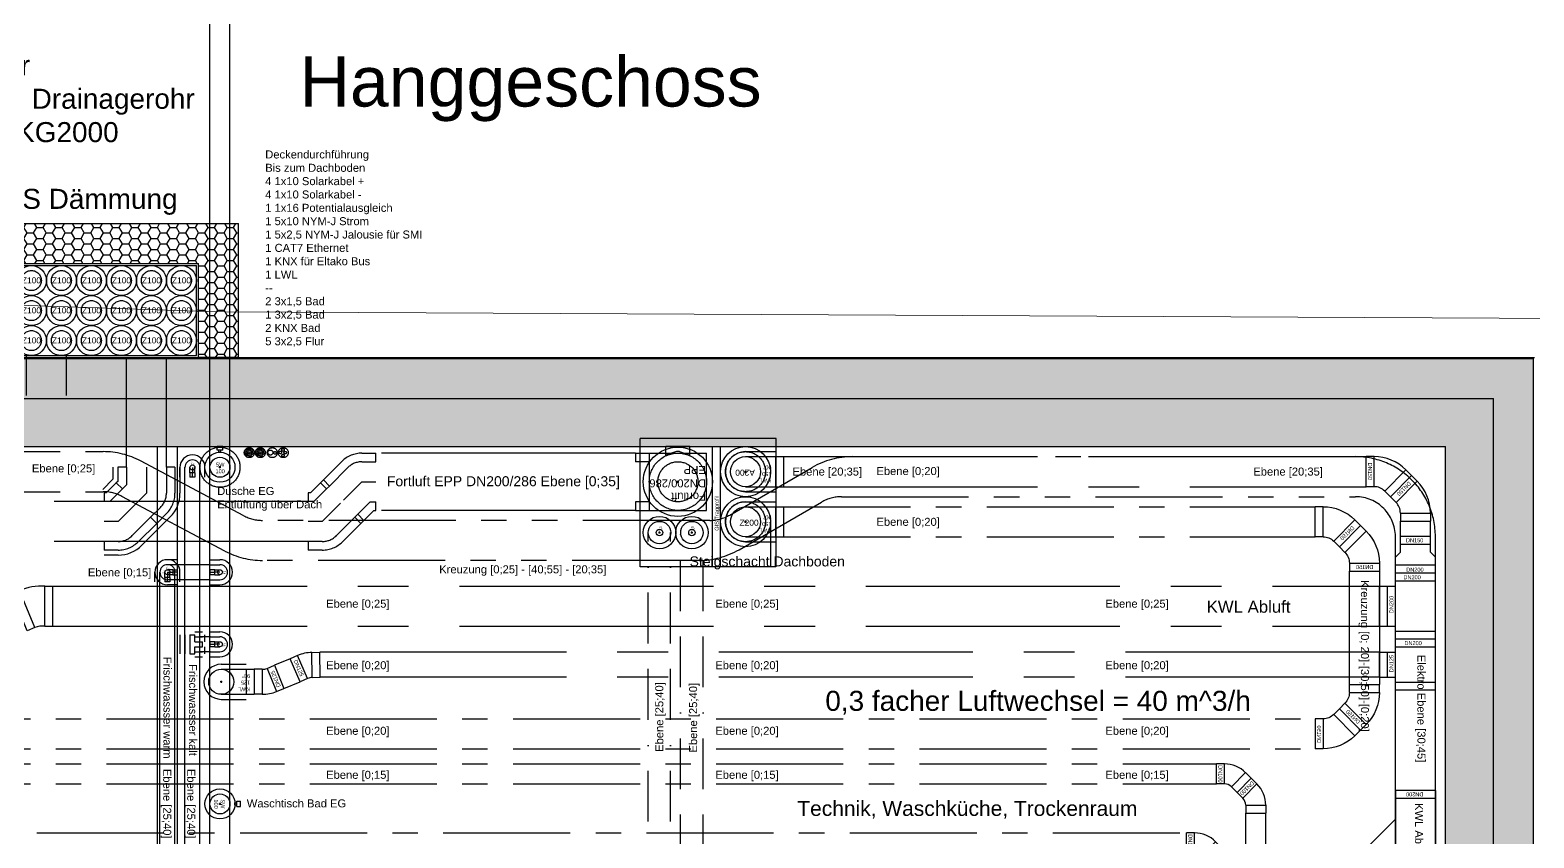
# Model space of a CAD drawing. Extents: x -4429 to 7335, y -4096 to 7109.
# Drawn here: x 182 to 934, y -2243 to -1840 of the extents above; entities that cross this region are included whole.
import ezdxf

# ---------------------------------------------------------------- set-up
doc = ezdxf.new("R2010")
doc.units = 0
doc.header["$LTSCALE"] = 2
for name, pattern in [('BORDER', [44.45, 12.7, -6.35, 12.7, -6.35, 0, -6.35]), ('CENTER', [50.8, 31.75, -6.35, 6.35, -6.35]), ('CENTERX2', [101.6, 63.5, -12.7, 12.7, -12.7]), ('PHANTOM', [63.5, 31.75, -6.35, 6.35, -6.35, 6.35, -6.35])]:
    doc.linetypes.add(name, pattern=pattern)
doc.layers.add('A-DETL', color=3, linetype='Continuous', lineweight=18, plot=False)
doc.layers.add('TGA ... Montageraum', color=2, linetype='Continuous', lineweight=25, plot=False)
for name, color, linetype, lineweight in [('Information', 7, 'Continuous', 25), ('Konstruktionslinien', 4, 'Continuous', 25), ('Rohbau ... Fassdendämmung', 6, 'Continuous', 25), ('Rohbau ... Holhwand ... Hohlwand-Dämmung', 6, 'Continuous', 25), ('TGA ... Dämmung', 6, 'Continuous', 25), ('TGA ... Elektroinstallation', 30, 'PHANTOM', 25), ('TGA ... Frischwasser', 5, 'Continuous', 25), ('TGA ... Frischwasser ... Frischwasser kalt', 5, 'Continuous', 25), ('TGA ... Frischwasser ... Frischwasser warm', 1, 'Continuous', 25), ('TGA ... Heizung', 7, 'Continuous', 25), ('TGA ... Heizung ... Betonkernaktivierung', 7, 'Continuous', 25), ('TGA ... Heizung ... Betonkernaktivierung ... Rücklauf', 5, 'BORDER', 25), ('TGA ... Heizung ... Betonkernaktivierung ... Vorlauf', 1, 'BORDER', 25), ('TGA ... KWL ... Abluft', 1, 'CENTERX2', 25)]:
    doc.layers.add(name, color=color, linetype=linetype, lineweight=lineweight)
for name, color, linetype, lineweight, true_color in [('Information ... Raumbezeichnung', 20, 'Continuous', 25, 0xff5500), ('Rohbau ... Außenputz', 200, 'Continuous', 25, 0xaa00ff), ('Rohbau ... Beton', 96, 'Continuous', 25, 0x008000), ('Rohbau ... Durchbrüche', 6, 'Continuous', 25, 0xf12bff), ('Rohbau ... Holhwand', 136, 'Continuous', 25, 0x008080), ('TGA ... Abwasser', 206, 'Continuous', 25, 0x55007f), ('TGA ... KWL', 160, 'Continuous', 25, 0x0055ff), ('TGA ... KWL ... Zuluft', 160, 'CENTER', 25, 0x0055ff)]:
    doc.layers.add(name, color=color, linetype=linetype, lineweight=lineweight, true_color=true_color)
doc.styles.add('textstyle3', font='')
doc.styles.get('textstyle3').set_extended_font_data('Liberation Sans')

# ---------------------------------------------------------------- blocks, each defined once
blk = doc.blocks.new('Grundstücksgrenzen')
at = {"layer": 'A-DETL'}
for p, q in [((1702.1, 2076.35), (1010.07, 2032.47)), ((1001.26, 2032.04), (300, 2008.24)), ((1001.26, 2032.04), (1010.07, 2032.47))]:
    blk.add_line(p, q, dxfattribs=at)
blk = doc.blocks.new('KWL-Fortluft')
at = {"layer": 'Konstruktionslinien'}
for p, q in [((-0.5, 17.54), (0.5, 17.54)), ((0, 18.04), (0, 17.04))]:
    blk.add_line(p, q, dxfattribs=at)
at = {"layer": 'TGA ... KWL ... Abluft'}
for p, q in [((-0.75, 2.5), (-6, 4.3)), ((-6, 4.3), (-6, 0)), ((-6, 0), (6, 0)), ((-0.75, 2.5), (0.75, 2.5)), ((0.75, 2.5), (6, 4.3)), ((6, 4.3), (6, 0))]:
    blk.add_line(p, q, dxfattribs=at)
for radius in [14.3, 10]:
    blk.add_circle((0, 17.54), radius, dxfattribs=at)
at = {"layer": 'TGA ... Montageraum'}
blk.add_circle((0, 17.54), 17.3, dxfattribs=at)
at = {"layer": 'TGA ... KWL ... Abluft', "insert": (-14, 27), "char_height": 7.5, "attachment_point": 1, "style": 'textstyle3'}
blk.add_mtext('\\H4;Fortluft\\PDN200/286\\PEPP', dxfattribs=at)
blk = doc.blocks.new('Schmutzwasser DN100')
at = {"layer": 'Konstruktionslinien'}
for p, q in [((-0.5, 0), (0.5, 0)), ((0, -0.5), (0, 0.5))]:
    blk.add_line(p, q, dxfattribs=at)
at = {"layer": 'TGA ... Abwasser'}
blk.add_circle((0, 0), 5, dxfattribs=at)
at = {"layer": 'TGA ... Montageraum'}
for p, q in [((1.35, 10.3), (-1.35, 10.3)), ((-1.35, 8.5), (-1.35, 10.3)), ((1.35, 8.5), (-1.35, 8.5)), ((-0.5, 7.5), (-0.5, 8.5)), ((0.5, 8.5), (-0.5, 8.5)), ((0.5, 7.5), (0.5, 8.5)), ((1.35, 8.5), (1.35, 10.3)), ((0.5, 7.5), (-0.5, 7.5))]:
    blk.add_line(p, q, dxfattribs=at)
blk.add_circle((0, 0), 7.5, dxfattribs=at)
at = {"layer": 'TGA ... Abwasser', "insert": (-2.25, 2.36), "char_height": 5, "attachment_point": 1, "style": 'textstyle3'}
blk.add_mtext('\\H2;SW\\P100', dxfattribs=at)
blk = doc.blocks.new('KWL Comfopipe DN200 2 45 Grad Projektion')
at = {"layer": 'Konstruktionslinien'}
for p, q in [((20.64, 14.3), (21.64, 14.3)), ((21.14, 14.8), (21.14, 13.8))]:
    blk.add_line(p, q, dxfattribs=at)
at = {"layer": 'TGA ... KWL ... Abluft'}
for p, q in [((0, 28.6), (35.44, 28.6)), ((0, 28.6), (0, 24.3)), ((6.84, 24.3), (0, 24.3)), ((6.84, 28.6), (6.84, 0)), ((35.44, 0), (35.44, 28.6)), ((0, 4.3), (0, 0)), ((6.84, 4.3), (0, 4.3)), ((0, 0), (35.44, 0))]:
    blk.add_line(p, q, dxfattribs=at)
for radius in [14.3, 10]:
    blk.add_circle((21.14, 14.3), radius, dxfattribs=at)
blk = doc.blocks.new('KWL Comfopipe DN200 45 Grad')
at = {"layer": 'Konstruktionslinien'}
for p, q in [((14.3, 13), (19.25, 17.95)), ((14.3, 0), (14.3, 13))]:
    blk.add_line(p, q, dxfattribs=at)
at = {"layer": 'TGA ... KWL ... Abluft'}
for p, q in [((4.19, 23.11), (9.14, 28.06)), ((7.23, 20.07), (12.18, 25.02)), ((12.18, 25.02), (9.14, 28.06)), ((0, 0), (0, 13)), ((4.3, 0), (4.3, 13)), ((24.3, 8.86), (26.32, 10.88)), ((24.3, 0), (24.3, 8.86)), ((29.36, 7.84), (26.32, 10.88)), ((28.6, 7.08), (29.36, 7.84)), ((0, 0), (4.3, 0)), ((24.3, 0), (28.6, 0)), ((28.6, 0), (28.6, 7.08))]:
    blk.add_line(p, q, dxfattribs=at)
for radius in [14.3, 10]:
    blk.add_arc((14.3, 13), radius, 135, 180, dxfattribs=at)
blk = doc.blocks.new('KWL Comfopipe DN200 2 45 Grad')
at = {"layer": 'TGA ... Montageraum'}
for p, q in [((7.37, 29.83), (16.56, 39.02)), ((28.44, 43.94), (35.44, 43.94)), ((2.42, 24.88), (7.37, 29.83)), ((-2.5, 0), (-2.5, 13)), ((31.1, 6.04), (36.13, 11.07)), ((31.1, 0), (31.1, 6.04))]:
    blk.add_line(p, q, dxfattribs=at)
for centre, start, end in [((28.44, 27.14), 90, 135), ((14.3, 13), 135, 180)]:
    blk.add_arc(centre, 16.8, start, end, dxfattribs=at)
at = {"layer": 'TGA ... KWL ... Abluft', "rotation": 315}
blk.add_blockref('KWL Comfopipe DN200 45 Grad', (9.14, 28.06), dxfattribs=at)
at = {"layer": 'TGA ... KWL ... Abluft'}
blk.add_blockref('KWL Comfopipe DN200 45 Grad', (0, 0), dxfattribs=at)
blk = doc.blocks.new('KWL-Bogen-90-150-Projektion')
at = {"layer": 'Konstruktionslinien'}
for p, q in [((19, 8), (19, 7)), ((18.5, 7.5), (19.5, 7.5))]:
    blk.add_line(p, q, dxfattribs=at)
at = {"layer": 'TGA ... KWL'}
for p, q in [((0, 0), (0, 15)), ((4, 15), (0, 15)), ((4, 0), (4, 15)), ((19, 15), (4, 15)), ((4, 0), (0, 0)), ((19, 0), (4, 0))]:
    blk.add_line(p, q, dxfattribs=at)
blk.add_circle((19, 7.5), 7.5, dxfattribs=at)
at = {"layer": 'TGA ... Montageraum'}
for p, q in [((19, 17.5), (4, 17.5)), ((19, -2.5), (4, -2.5))]:
    blk.add_line(p, q, dxfattribs=at)
blk.add_arc((19, 7.5), 10, 270, 90, dxfattribs=at)
at = {"layer": 'TGA ... KWL', "insert": (6, 13), "char_height": 2, "attachment_point": 1, "style": 'textstyle3'}
blk.add_mtext('KWL\\P150\\P90%%d', dxfattribs=at)
blk = doc.blocks.new('KWL-Bogen-90-125-Projektion')
at = {"layer": 'Konstruktionslinien'}
for p, q in [((16, 6.25), (17, 6.25)), ((16.5, 5.75), (16.5, 6.75))]:
    blk.add_line(p, q, dxfattribs=at)
at = {"layer": 'TGA ... KWL'}
for p, q in [((0, 0), (0, 12.5)), ((4, 12.5), (0, 12.5)), ((4, 0), (4, 12.5)), ((16.5, 12.5), (4, 12.5)), ((4, 0), (0, 0)), ((16.5, 0), (4, 0))]:
    blk.add_line(p, q, dxfattribs=at)
blk.add_circle((16.5, 6.25), 6.25, dxfattribs=at)
at = {"layer": 'TGA ... Montageraum'}
for p, q in [((16.5, 15), (4, 15)), ((16.5, -2.5), (4, -2.5))]:
    blk.add_line(p, q, dxfattribs=at)
blk.add_arc((16.5, 6.25), 8.75, 270, 90, dxfattribs=at)
at = {"layer": 'TGA ... KWL', "insert": (2, 11), "char_height": 2, "attachment_point": 1, "style": 'textstyle3'}
blk.add_mtext('KWL\\P125\\P90%%d', dxfattribs=at)
blk = doc.blocks.new('KWL-T-Stück-200')
at = {"layer": 'TGA ... KWL'}
for p, q in [((6.5, 28), (26.5, 28)), ((6.5, 28), (6.5, 24)), ((6.5, 24), (26.5, 24)), ((6.5, 24), (6.5, 20)), ((26.5, 28), (26.5, 24)), ((26.5, 24), (26.5, 20)), ((0, 20), (4, 20)), ((0, 0), (0, 20)), ((4, 20), (29, 20)), ((4, 20), (4, 0)), ((29, 20), (33, 20)), ((29, 0), (29, 20)), ((33, 0), (33, 20)), ((0, 0), (4, 0)), ((4, 0), (29, 0)), ((29, 0), (33, 0))]:
    blk.add_line(p, q, dxfattribs=at)
at = {"layer": 'TGA ... KWL', "insert": (13, 23), "char_height": 2, "attachment_point": 1, "style": 'textstyle3'}
blk.add_mtext('DN200', dxfattribs=at)
at = {"layer": 'TGA ... KWL', "insert": (32, 16), "char_height": 2, "attachment_point": 1, "rotation": 270, "style": 'textstyle3'}
blk.add_mtext('DN200', dxfattribs=at)
blk = doc.blocks.new('KWL-Reduktion-200-150')
at = {"layer": 'TGA ... KWL'}
for p, q in [((2.5, 14.5), (2.5, 18.5)), ((2.5, 18.5), (17.5, 18.5)), ((17.5, 14.5), (17.5, 18.5)), ((0, 8), (2.5, 10.5)), ((0, 4), (0, 8)), ((2.5, 14.5), (17.5, 14.5)), ((2.5, 10.5), (2.5, 14.5)), ((17.5, 10.5), (17.5, 14.5)), ((17.5, 10.5), (20, 8)), ((20, 4), (20, 8)), ((20, 4), (0, 4)), ((0, 0), (0, 4)), ((20, 0), (0, 0)), ((20, 0), (20, 4))]:
    blk.add_line(p, q, dxfattribs=at)
at = {"layer": 'TGA ... KWL', "char_height": 2, "attachment_point": 1, "style": 'textstyle3'}
for s, insert in [('DN150', (5.27, 17.47)), ('DN200', (5.41, 2.81))]:
    blk.add_mtext(s, dxfattribs=dict(at, insert=insert))
blk = doc.blocks.new('KWL-Bogen-45-150')
at = {"layer": 'TGA ... KWL'}
for p, q in [((6.59, 19.91), (9.42, 22.74)), ((20.03, 12.13), (9.42, 22.74)), ((17.2, 9.3), (6.59, 19.91)), ((17.2, 9.3), (20.03, 12.13)), ((15, 4), (0, 4)), ((0, 4), (0, 0)), ((15, 0), (0, 0)), ((15, 4), (15, 0))]:
    blk.add_line(p, q, dxfattribs=at)
for radius in [22.5, 7.5]:
    blk.add_arc((22.5, 4), radius, 135, 180, dxfattribs=at)
at = {"layer": 'TGA ... KWL', "insert": (3, 3), "char_height": 2, "attachment_point": 1, "style": 'textstyle3'}
blk.add_mtext('DN150', dxfattribs=at)
blk = doc.blocks.new('KWL-Bogen-45-100')
at = {"layer": 'TGA ... KWL'}
for p, q in [((4.39, 14.61), (7.22, 17.44)), ((14.29, 10.36), (7.22, 17.44)), ((11.46, 7.54), (4.39, 14.61)), ((11.46, 7.54), (14.29, 10.36)), ((10, 4), (0, 4)), ((0, 4), (0, 0)), ((10, 0), (0, 0)), ((10, 4), (10, 0))]:
    blk.add_line(p, q, dxfattribs=at)
for radius in [15, 5]:
    blk.add_arc((15, 4), radius, 135, 180, dxfattribs=at)
at = {"layer": 'TGA ... KWL', "insert": (0.65, 3.03), "char_height": 2, "attachment_point": 1, "style": 'textstyle3'}
blk.add_mtext('DN100', dxfattribs=at)
blk = doc.blocks.new('KWL-Bogen 2x45 100')
at = {"layer": 'TGA ... KWL ... Abluft'}
for p, rotation in [((-14.66, 24.66), 270), ((2.78, 17.44), 225)]:
    blk.add_blockref('KWL-Bogen-45-100', p, dxfattribs=dict(at, rotation=rotation))
blk = doc.blocks.new('KWL-Y-Stück-45-200-100')
at = {"layer": 'TGA ... KWL'}
for p, q in [((0, 43), (20, 43)), ((0, 39), (0, 43)), ((0, 39), (20, 39)), ((0, 4), (0, 39)), ((20, 39), (20, 43)), ((20, 4), (20, 39)), ((25.56, 34.13), (20, 28.57)), ((28.38, 36.96), (25.56, 34.13)), ((25.56, 34.13), (32.63, 27.06)), ((28.38, 36.96), (35.46, 29.88)), ((32.63, 27.06), (20, 14.43)), ((35.46, 29.88), (32.63, 27.06)), ((0, 4), (20, 4)), ((0, 0), (0, 4)), ((0, 0), (20, 0)), ((20, 0), (20, 4))]:
    blk.add_line(p, q, dxfattribs=at)
at = {"layer": 'TGA ... KWL', "insert": (28.34, 35.69), "char_height": 2, "attachment_point": 1, "rotation": 315, "style": 'textstyle3'}
blk.add_mtext('DN100', dxfattribs=at)
at = {"layer": 'TGA ... KWL', "insert": (6, 3), "char_height": 2, "attachment_point": 1, "style": 'textstyle3'}
blk.add_mtext('DN200', dxfattribs=at)
blk = doc.blocks.new('Heizung - Rücklauf')
at = {"layer": 'Konstruktionslinien'}
for p, q in [((-0.5, 0), (0.5, 0)), ((0, -0.5), (0, 0.5))]:
    blk.add_line(p, q, dxfattribs=at)
at = {"layer": 'TGA ... Dämmung'}
blk.add_circle((0, 0), 5.6, dxfattribs=at)
at = {"layer": 'TGA ... Heizung'}
blk.add_circle((0, 0), 1.6, dxfattribs=at)
at = {"layer": 'TGA ... Montageraum'}
blk.add_circle((0, 0), 8.1, dxfattribs=at)
at = {"layer": 'TGA ... Heizung', "insert": (-0.37, 3.17), "char_height": 2, "attachment_point": 1, "style": 'textstyle3'}
blk.add_mtext('\\H1.067;RL', dxfattribs=at)
blk = doc.blocks.new('Heizung - Vorlauf')
at = {"layer": 'Konstruktionslinien'}
for p, q in [((-0.5, 0), (0.5, 0)), ((0, -0.5), (0, 0.5))]:
    blk.add_line(p, q, dxfattribs=at)
at = {"layer": 'TGA ... Dämmung'}
blk.add_circle((0, 0), 5.6, dxfattribs=at)
at = {"layer": 'TGA ... Heizung'}
blk.add_circle((0, 0), 1.6, dxfattribs=at)
at = {"layer": 'TGA ... Montageraum'}
blk.add_circle((0, 0), 8.1, dxfattribs=at)
at = {"layer": 'TGA ... Heizung', "insert": (-0.37, 3.17), "char_height": 2, "attachment_point": 1, "style": 'textstyle3'}
blk.add_mtext('\\H1.06667;VL', dxfattribs=at)
blk = doc.blocks.new('KWL-Zuluft-100')
at = {"layer": 'TGA ... KWL ... Zuluft'}
blk.add_circle((0, 0), 5, dxfattribs=at)
at = {"layer": 'TGA ... Montageraum'}
blk.add_circle((0, 0), 7.5, dxfattribs=at)
at = {"layer": 'TGA ... KWL ... Zuluft', "insert": (-4.74, 1.58), "char_height": 5, "attachment_point": 1, "style": 'textstyle3'}
blk.add_mtext('\\H3;Z100', dxfattribs=at)
blk = doc.blocks.new('KWL-Luftbrunnensammler')
at = {"layer": 'TGA ... Dämmung', "transparency": 33554687}
h = blk.add_hatch(dxfattribs=at)
h.set_pattern_fill('HONEY', color=256, style=0, pattern_type=0)
h.paths.add_polyline_path([(171, -1), (171, 66), (-21, 66), (-21, -1), (-1, -1), (-1, 46), (151, 46), (151, -1)], flags=0)
at = {"layer": 'TGA ... Dämmung'}
for p, q in [((-21, 66), (171, 66)), ((-21, -1), (-21, 66)), ((171, -1), (171, 66)), ((-1, -1), (-21, -1)), ((171, -1), (151, -1))]:
    blk.add_line(p, q, dxfattribs=at)
at = {"layer": 'TGA ... KWL'}
for p, q in [((-1, 46), (151, 46)), ((-1, -1), (-1, 46)), ((151, -1), (151, 46)), ((0, 45), (150, 45)), ((0, 0), (0, 45)), ((150, 0), (150, 45)), ((0, 0), (150, 0)), ((65, -20), (65, 0)), ((85, -20), (85, 0)), ((-1, -1), (151, -1))]:
    blk.add_line(p, q, dxfattribs=at)
for p in [(7.5, 37.5), (22.5, 37.5), (37.5, 37.5), (52.5, 37.5), (67.5, 37.5), (82.5, 37.5), (97.5, 37.5), (112.5, 37.5), (127.5, 37.5), (142.5, 37.5), (7.5, 22.5), (22.5, 22.5), (37.5, 22.5), (52.5, 22.5), (67.5, 22.5), (82.5, 22.5), (97.5, 22.5), (112.5, 22.5), (127.5, 22.5), (142.5, 22.5), (7.5, 7.5), (22.5, 7.5), (37.5, 7.5), (52.5, 7.5), (67.5, 7.5), (82.5, 7.5), (97.5, 7.5), (112.5, 7.5), (127.5, 7.5), (142.5, 7.5)]:
    blk.add_blockref('KWL-Zuluft-100', p, dxfattribs=at)
at = {"layer": 'TGA ... KWL', "insert": (-10, 150), "char_height": 10, "attachment_point": 1, "style": 'textstyle3'}
blk.add_mtext('Luftsammler\\P30 x DN100 Drainagerohr\\P1 x DN200 KG2000\\PV4A Stahl\\P200 mm XPS Dämmung', dxfattribs=at)
blk = doc.blocks.new('KWL-T-Stück-200-125')
at = {"layer": 'TGA ... KWL'}
for p, q in [((2.5, 28), (15, 28)), ((2.5, 28), (2.5, 24)), ((2.5, 24), (15, 24)), ((2.5, 24), (2.5, 20)), ((15, 28), (15, 24)), ((15, 24), (15, 20)), ((-4, 20), (0, 20)), ((-4, 0), (-4, 20)), ((0, 20), (17.5, 20)), ((0, 20), (0, 0)), ((17.5, 20), (21.5, 20)), ((17.5, 0), (17.5, 20)), ((21.5, 0), (21.5, 20)), ((-4, 0), (0, 0)), ((0, 0), (17.5, 0)), ((17.5, 0), (21.5, 0))]:
    blk.add_line(p, q, dxfattribs=at)
at = {"layer": 'TGA ... KWL', "insert": (5, 23), "char_height": 2, "attachment_point": 1, "style": 'textstyle3'}
blk.add_mtext('DN125', dxfattribs=at)
at = {"layer": 'TGA ... KWL', "insert": (20.58, 15.49), "char_height": 2, "attachment_point": 1, "rotation": 270, "style": 'textstyle3'}
blk.add_mtext('DN200', dxfattribs=at)
blk = doc.blocks.new('KWL-Bogen-22.5-125')
at = {"layer": 'TGA ... KWL'}
for p, q in [((1.43, 11.18), (2.96, 14.87)), ((12.98, 6.39), (1.43, 11.18)), ((14.51, 10.09), (2.96, 14.87)), ((12.98, 6.39), (14.51, 10.09)), ((12.5, 4), (0, 4)), ((0, 4), (0, 0)), ((12.5, 0), (0, 0)), ((12.5, 4), (12.5, 0))]:
    blk.add_line(p, q, dxfattribs=at)
for radius in [18.75, 6.25]:
    blk.add_arc((18.75, 4), radius, 157.5, 180, dxfattribs=at)
at = {"layer": 'TGA ... KWL', "insert": (1.6, 3.03), "char_height": 2, "attachment_point": 1, "style": 'textstyle3'}
blk.add_mtext('DN125', dxfattribs=at)
blk = doc.blocks.new('KWL-Bogen-2x45-150')
at = {"layer": 'TGA ... KWL ... Abluft', "yscale": -1}
for p, rotation in [((22.74, 9.42), 135), ((0, 0), 90)]:
    blk.add_blockref('KWL-Bogen-45-150', p, dxfattribs=dict(at, rotation=rotation))
blk = doc.blocks.new('KWL-Abluft 200')
at = {"layer": 'Konstruktionslinien'}
for p, q in [((-0.5, 0), (0.5, 0)), ((0, 0.5), (0, -0.5))]:
    blk.add_line(p, q, dxfattribs=at)
at = {"layer": 'TGA ... KWL ... Abluft'}
blk.add_circle((0, 0), 10, dxfattribs=at)
at = {"layer": 'TGA ... Montageraum'}
blk.add_circle((0, 0), 12.5, dxfattribs=at)
at = {"layer": 'TGA ... KWL ... Abluft', "insert": (-4.67, 1.99), "char_height": 5, "attachment_point": 1, "style": 'textstyle3'}
blk.add_mtext('\\H3;A200', dxfattribs=at)
blk = doc.blocks.new('KWL-Zuluft-200')
at = {"layer": 'Konstruktionslinien'}
for p, q in [((-0.5, 0), (0.5, 0)), ((0, -0.5), (0, 0.5))]:
    blk.add_line(p, q, dxfattribs=at)
at = {"layer": 'TGA ... KWL ... Zuluft'}
blk.add_circle((0, 0), 10, dxfattribs=at)
at = {"layer": 'TGA ... Montageraum'}
blk.add_circle((0, 0), 12.5, dxfattribs=at)
at = {"layer": 'TGA ... KWL ... Zuluft', "insert": (-3, 1), "char_height": 5, "attachment_point": 1, "style": 'textstyle3'}
blk.add_mtext('\\H3;Z200', dxfattribs=at)
blk = doc.blocks.new('Frischwasser-Bogen 90 Projektion')
at = {"layer": 'Konstruktionslinien'}
for p in [(0, 6.25), (4.9, 6.25)]:
    blk.add_line(p, (2.3, 6.25), dxfattribs=at)
at = {"layer": 'TGA ... Dämmung'}
for p, q in [((0, 10), (4.9, 10)), ((0, 2.5), (4.9, 2.5))]:
    blk.add_line(p, q, dxfattribs=at)
blk.add_arc((4.9, 6.25), 3.75, 270, 90, dxfattribs=at)
at = {"layer": 'TGA ... Frischwasser'}
for p, q in [((0, 5), (0, 7.5)), ((2.3, 7.5), (0, 7.5)), ((2.3, 5), (0, 5)), ((2.3, 7.5), (4.9, 7.5)), ((2.3, 5), (2.3, 7.5)), ((2.3, 5), (4.9, 5))]:
    blk.add_line(p, q, dxfattribs=at)
blk.add_circle((4.9, 6.25), 1.25, dxfattribs=at)
at = {"layer": 'TGA ... Montageraum'}
for p, q in [((0, 12.5), (4.9, 12.5)), ((0, 0), (4.9, 0))]:
    blk.add_line(p, q, dxfattribs=at)
blk.add_arc((4.9, 6.25), 6.25, 270, 90, dxfattribs=at)
at = {"layer": 'TGA ... Frischwasser', "insert": (6.46, 6.89), "char_height": 2, "attachment_point": 1, "style": 'textstyle3'}
blk.add_mtext('\\H0.6;FW\\P90%%d', dxfattribs=at)
blk = doc.blocks.new('Frischwasser-T-Stück')
at = {"layer": 'TGA ... Dämmung'}
for p, q in [((-2.65, 9.45), (-2.65, 0)), ((2.35, 8.48), (6.05, 8.48)), ((4.85, 5.98), (4.85, 9.45)), ((2.35, 0.98), (6.05, 0.98)), ((4.85, 0), (4.85, 3.48))]:
    blk.add_line(p, q, dxfattribs=at)
at = {"layer": 'TGA ... Frischwasser'}
for p, q in [((-0.15, 9.45), (2.35, 9.45)), ((-0.15, 9.45), (-0.15, 0)), ((2.35, 5.98), (2.35, 9.45)), ((-0.15, 0), (2.35, 0)), ((2.35, 5.98), (6.05, 5.98)), ((2.35, 0), (2.35, 3.48)), ((2.35, 3.48), (6.05, 3.48)), ((6.05, 3.48), (6.05, 5.98))]:
    blk.add_line(p, q, dxfattribs=at)
at = {"layer": 'TGA ... Montageraum'}
for p, q in [((-5.15, 9.45), (-5.15, 0)), ((2.35, 10.98), (6.05, 10.98)), ((7.35, 5.98), (7.35, 9.45)), ((7.35, 0), (7.35, 3.48)), ((2.35, -1.52), (6.05, -1.52))]:
    blk.add_line(p, q, dxfattribs=at)
blk = doc.blocks.new('KWL-Bogen-30-200')
at = {"layer": 'TGA ... KWL'}
for p, q in [((16.34, 9), (-2.19, 16.68)), ((-2.14, 16.65), (-0.61, 20.35)), ((17.87, 12.7), (-0.61, 20.35)), ((16.34, 9), (17.87, 12.7)), ((15, 4), (-5, 4)), ((-5, 4), (-5, 0)), ((15, 0), (-5, 0)), ((15, 4), (15, 0))]:
    blk.add_line(p, q, dxfattribs=at)
for radius, start in [(30, 155.00635), (10, 150)]:
    blk.add_arc((25, 4), radius, start, 180, dxfattribs=at)

msp = doc.modelspace()

# ---------------------------------------------------------------- hatches: boundary and pattern name
at = {"layer": 'Rohbau ... Beton', "transparency": 33554687}
h = msp.add_hatch(dxfattribs=at)
h.set_pattern_fill('ANSI33', color=256, style=0, pattern_type=0)
h.paths.add_polyline_path([(-412, -3000), (-388, -3000), (-388, -2522), (-388, -2502), (-388, -2048), (890, -2048), (890, -2502), (890, -2522), (890, -3000), (914, -3000), (914, -2024), (-412, -2024)], flags=0)
at = {"layer": 'Rohbau ... Fassdendämmung', "transparency": 33554687}
h = msp.add_hatch(dxfattribs=at)
h.set_pattern_fill('HONEY', color=256, style=0, pattern_type=0)
h.paths.add_polyline_path([(-432, -2004), (347, -2004), (934, -2004), (934, -3020), (790, -3020), (790, -3000), (914, -3000), (914, -2024), (347, -2024), (-412, -2024), (-412, -3000), (-288, -3000), (-288, -3020), (-432, -3020)], flags=0)

# ---------------------------------------------------------------- linework, layer by layer
at = {"layer": 'Rohbau ... Außenputz'}
for p, q in [((-432.5, -2003.5), (347.5, -2003.5)), ((347.5, -2003.5), (934.5, -2003.5))]:
    msp.add_line(p, q, dxfattribs=at)
at = {"layer": 'Rohbau ... Beton'}
for p, q in [((-412, -2024), (914, -2024)), ((914, -3000), (914, -2024)), ((-388, -2048), (890, -2048)), ((890, -2502), (890, -2048))]:
    msp.add_line(p, q, dxfattribs=at)
at = {"layer": 'Rohbau ... Durchbrüche'}
for p, q in [((555.5, -2044), (487.5, -2044)), ((487.5, -2108), (487.5, -2044)), ((555.5, -2108), (555.5, -2044))]:
    msp.add_line(p, q, dxfattribs=at)
at = {"layer": 'Rohbau ... Fassdendämmung'}
for p, q in [((-432, -2004), (347, -2004)), ((347, -2004), (934, -2004)), ((347, -2004), (347, -2004)), ((934, -3020), (934, -2004)), ((-412, -2024), (347, -2024)), ((347, -2024), (914, -2024)), ((914, -3000), (914, -2024))]:
    msp.add_line(p, q, dxfattribs=at)
at = {"layer": 'Rohbau ... Holhwand ... Hohlwand-Dämmung'}
msp.add_line((555.25, -2108), (487.5, -2108), dxfattribs=at)
at = {"layer": 'TGA ... Abwasser'}
for p, q in [((272.38, -2060.3), (272.38, -1270)), ((282.38, -2060.3), (282.38, -1270)), ((246, -2048), (246, -2952.52)), ((256, -2048), (256, -2952.52)), ((272.38, -2369.04), (272.38, -2058.3)), ((282.38, -2371.2), (282.38, -2060.3))]:
    msp.add_line(p, q, dxfattribs=at)
at = {"layer": 'TGA ... Elektroinstallation'}
for p, q in [((-120, -2050.5), (218.94, -2050.5)), ((289.23, -2082.51), (237.69, -2055.16)), ((532.24, -2082.16), (573.47, -2058.36)), ((593.47, -2053), (845, -2053)), ((-120, -2070.5), (218.94, -2070.5)), ((279.86, -2100.18), (228.32, -2072.83)), ((588.11, -2073), (845, -2073)), ((536.88, -2099.48), (578.11, -2075.68)), ((522.24, -2084.84), (298.61, -2084.84)), ((865, -2404.5), (865, -2093)), ((885, -2404.5), (885, -2093)), ((516.88, -2104.84), (298.61, -2104.84))]:
    msp.add_line(p, q, dxfattribs=at)
for centre, radius in [((277.38, -2058.3), 10), ((292, -2051), 2.5), ((290.33, -2050.95), 0.5), ((290.73, -2052.15), 0.5), ((290.93, -2049.75), 0.5), ((291.83, -2051.05), 0.5), ((292.23, -2049.35), 0.5), ((292.43, -2052.55), 0.5), ((293.33, -2050.05), 0.5), ((293.43, -2051.35), 0.5), ((297.5, -2051), 2.5), ((295.83, -2050.95), 0.5), ((296.23, -2052.15), 0.5), ((296.43, -2049.75), 0.5), ((297.33, -2051.05), 0.5), ((297.73, -2049.35), 0.5), ((297.93, -2052.55), 0.5), ((298.83, -2050.05), 0.5), ((298.93, -2051.35), 0.5), ((303.5, -2051), 2.5), ((302.58, -2050.95), 1.25), ((304.9, -2051.1), 0.65), ((309, -2051), 2.5), ((307.55, -2050.89), 0.65), ((308.88, -2049.63), 0.65), ((308.88, -2052.42), 0.65), ((310, -2051), 0.65)]:
    msp.add_circle(centre, radius, dxfattribs=at)
for centre, radius, start, end in [((218.94, -2090.5), 40, 62.05438, 90), ((593.47, -2093), 40, 90, 120), ((845, -2093), 40, 0, 90), ((218.94, -2090.5), 20, 62.05438, 90), ((588.11, -2093), 20, 90, 120), ((845, -2093), 20, 0, 90), ((298.61, -2064.84), 20, 242.05438, 270), ((522.24, -2064.84), 20, 270, 300), ((298.61, -2064.84), 40, 242.05438, 270), ((516.88, -2064.84), 40, 270, 300)]:
    msp.add_arc(centre, radius, start, end, dxfattribs=at)
at = {"layer": 'TGA ... Frischwasser ... Frischwasser kalt'}
for p, q in [((259.88, -2322.05), (259.88, -2058.3)), ((267.38, -2322.05), (267.38, -2058.3)), ((272.58, -2143), (267.48, -2143)), ((272.58, -2150.5), (267.48, -2150.5))]:
    msp.add_line(p, q, dxfattribs=at)
at = {"layer": 'TGA ... Frischwasser ... Frischwasser warm'}
for p, q in [((272.48, -2106.97), (256.03, -2106.97)), ((247.38, -2334.55), (247.38, -2114.47)), ((254.88, -2334.55), (254.88, -2114.47)), ((272.48, -2114.47), (256.03, -2114.47))]:
    msp.add_line(p, q, dxfattribs=at)
at = {"layer": 'TGA ... Heizung ... Betonkernaktivierung ... Rücklauf'}
for p, q in [((507.66, -2257.25), (507.66, -2090.94)), ((518.86, -2257.25), (518.86, -2090.94))]:
    msp.add_line(p, q, dxfattribs=at)
at = {"layer": 'TGA ... Heizung ... Betonkernaktivierung ... Vorlauf'}
for p, q in [((491.46, -2273.45), (491.46, -2090.94)), ((502.66, -2273.45), (502.66, -2090.94))]:
    msp.add_line(p, q, dxfattribs=at)
at = {"layer": 'TGA ... KWL'}
for p, q in [((312.5, -2153.97), (304.59, -2157.24)), ((309.37, -2168.79), (317.48, -2165.43))]:
    msp.add_line(p, q, dxfattribs=at)
at = {"layer": 'TGA ... KWL ... Abluft'}
for p, q in [((485.16, -2051.24), (355.36, -2051.24)), ((559.1, -2053), (850.34, -2053)), ((327.58, -2066.1), (329.06, -2064.62)), ((330.62, -2069.14), (332.1, -2067.66)), ((559.1, -2068), (850.34, -2068)), ((321.5, -2075.4), (162, -2075.4)), ((344.76, -2083.28), (346.24, -2081.8)), ((485.16, -2079.84), (355.36, -2079.84)), ((347.8, -2086.32), (349.28, -2084.84)), ((867.5, -2092.75), (867.5, -2085.16)), ((882.5, -2092.75), (882.5, -2085.16)), ((321.5, -2095.4), (162, -2095.4)), ((193.89, -2117.75), (865, -2117.75)), ((193.89, -2137.75), (865, -2137.75)), ((857, -2150.75), (327.31, -2150.75)), ((857, -2163.25), (327.53, -2163.25)), ((865, -2219.75), (865, -2169.75)), ((885, -2219.75), (885, -2169.75))]:
    msp.add_line(p, q, dxfattribs=at)
at = {"layer": 'TGA ... KWL ... Zuluft'}
for p, q in [((230.58, -2058.26), (230.58, -2003.5)), ((250.58, -2058.26), (250.58, -2003.5)), ((559.1, -2078), (824.84, -2078)), ((559.1, -2093), (824.84, -2093)), ((842, -2166.84), (842, -2110.16)), ((857, -2110.16), (857, -2166.84)), ((17.48, -2184), (824.84, -2184)), ((17.48, -2199), (824.84, -2199)), ((17.48, -2206.5), (775.51, -2206.5)), ((17.48, -2216.5), (775.51, -2216.5)), ((790.16, -2477.5), (790.16, -2231.16)), ((800.16, -2477.5), (800.16, -2231.16)), ((-17.39, -2241), (760.51, -2241))]:
    msp.add_line(p, q, dxfattribs=at)
at = {"layer": 'TGA ... Montageraum'}
for p, q in [((523.6, -2108), (523.6, -2048)), ((527.6, -2108), (527.6, -2048)), ((552.6, -2085.5), (552.6, -2108))]:
    msp.add_line(p, q, dxfattribs=at)

# ---------------------------------------------------------------- block references
at = {"layer": 'Information', "rotation": 356.1}
msp.add_blockref('Grundstücksgrenzen', (-866.16, -3939.78), dxfattribs=at)
at = {"layer": 'Rohbau ... Holhwand', "rotation": 360}
msp.add_blockref('Schmutzwasser DN100', (277.38, -2058.3), dxfattribs=at)
at = {"layer": 'TGA ... Abwasser', "rotation": 270}
msp.add_blockref('Schmutzwasser DN100', (277.38, -2226.5), dxfattribs=at)
at = {"layer": 'TGA ... Dämmung'}
msp.add_blockref('KWL-Luftbrunnensammler', (115.58, -2002.5), dxfattribs=at)
at = {"layer": 'TGA ... Frischwasser'}
for p, rotation in [((269.88, -2063.3), 90), ((257.38, -2115.62), 90), ((256.03, -2104.47), 180), ((272.48, -2116.97), 360), ((272.48, -2153), 360)]:
    msp.add_blockref('Frischwasser-Bogen 90 Projektion', p, dxfattribs=dict(at, rotation=rotation))
msp.add_blockref('Frischwasser-T-Stück', (262.53, -2151.48), dxfattribs=at)
at = {"layer": 'TGA ... Heizung ... Betonkernaktivierung'}
for name, p in [('Heizung - Vorlauf', (497.1, -2090.94)), ('Heizung - Rücklauf', (513.3, -2090.94))]:
    msp.add_blockref(name, p, dxfattribs=at)
at = {"layer": 'TGA ... KWL'}
for name, p in [('KWL Comfopipe DN200 2 45 Grad Projektion', (485.16, -2079.84)), ('KWL-Reduktion-200-150', (865, -2111.25)), ('KWL-Bogen-2x45-150', (824.84, -2199)), ('KWL-Bogen 2x45 100', (790.16, -2231.16)), ('KWL-Bogen 2x45 100', (775.16, -2265.66))]:
    msp.add_blockref(name, p, dxfattribs=at)
for name, p, rotation in [('KWL-Fortluft', (506.3, -2048), 180), ('KWL-Abluft 200', (540.1, -2060.5), 180), ('KWL-Bogen-90-150-Projektion', (559.1, -2053), 180), ('KWL Comfopipe DN200 2 45 Grad', (254.88, -2058.26), 180), ('KWL-Bogen-45-150', (850.34, -2053), 270), ('KWL Comfopipe DN200 45 Grad', (347.8, -2086.32), 135), ('KWL-Bogen-45-150', (873.08, -2062.42), 225), ('KWL-Zuluft-200', (540.1, -2085.5), 360), ('KWL-Bogen-90-150-Projektion', (559.1, -2078), 180), ('KWL-Bogen-22.5-125', (312.5, -2153.97), 293.5), ('KWL-T-Stück-200-125', (885, -2165.75), 90), ('KWL-Bogen-90-125-Projektion', (294.5, -2159.25), 180), ('KWL-Bogen-22.5-125', (309.37, -2168.79), 112.5)]:
    msp.add_blockref(name, p, dxfattribs=dict(at, rotation=rotation))
at = {"layer": 'TGA ... KWL', "yscale": -1}
for p, rotation in [((847.58, -2087.42), 225), ((857, -2110.16), 180)]:
    msp.add_blockref('KWL-Bogen-45-150', p, dxfattribs=dict(at, rotation=rotation))
at = {"layer": 'TGA ... KWL ... Abluft', "rotation": 315}
msp.add_blockref('KWL Comfopipe DN200 45 Grad', (329.06, -2064.62), dxfattribs=at)
at = {"layer": 'TGA ... KWL ... Zuluft'}
for name, p, rotation in [('KWL-T-Stück-200', (885, -2144.25), 90), ('KWL-Bogen-30-200', (175.32, -2126.1), 292.5000000000001), ('KWL-Y-Stück-45-200-100', (885, -2219.75), 180)]:
    msp.add_blockref(name, p, dxfattribs=dict(at, rotation=rotation))

# ---------------------------------------------------------------- texts
at = {"layer": 'Information', "insert": (317.13, -1853.06), "char_height": 25, "attachment_point": 1, "style": 'textstyle3'}
msp.add_mtext('Hanggeschoss', dxfattribs=at)
at = {"layer": 'Information ... Raumbezeichnung', "insert": (566, -2225), "char_height": 7.5, "attachment_point": 1, "style": 'textstyle3'}
msp.add_mtext('Technik, Waschküche, Trockenraum', dxfattribs=at)
at = {"layer": 'Rohbau ... Durchbrüche', "insert": (512.14, -2102.84), "char_height": 5, "attachment_point": 1, "style": 'textstyle3'}
msp.add_mtext('Steigschacht Dachboden', dxfattribs=at)
at = {"layer": 'TGA ... Abwasser', "char_height": 4, "style": 'textstyle3'}
for s, insert, attachment_point in [('Dusche EG\\PEntlüftung über Dach', (275.99, -2068.16), 1), ('Waschtisch Bad EG', (340.46, -2224.24), 3)]:
    msp.add_mtext(s, dxfattribs=dict(at, insert=insert, attachment_point=attachment_point))
at = {"layer": 'TGA ... Elektroinstallation', "char_height": 4, "attachment_point": 1, "style": 'textstyle3'}
for s, insert in [('Deckendurchführung\\PBis zum Dachboden\\P4 1x10 Solarkabel +\\P4 1x10 Solarkabel -\\P1 1x16 Potentialausgleich\\P1 5x10 NYM-J Strom\\P1 5x2,5 NYM-J Jalousie für SMI\\P1 CAT7 Ethernet\\P1 KNX für Eltako Bus\\P1 LWL\\P--\\P2 3x1,5 Bad\\P1 3x2,5 Bad\\P2 KNX Bad\\P5 3x2,5 Flur\\P', (300, -1900)), ('Ebene [0;25] ', (183.35, -2056.85)), ('Ebene [20;35] ', (563.6, -2058.45)), ('Ebene [20;35] ', (793.96, -2058.45)), ('Kreuzung [0;25] - [40;55] - [20;35] ', (386.98, -2107.29))]:
    msp.add_mtext(s, dxfattribs=dict(at, insert=insert))
at = {"layer": 'TGA ... Elektroinstallation', "insert": (880, -2152), "char_height": 4, "attachment_point": 1, "rotation": 270, "style": 'textstyle3'}
msp.add_mtext('Elektro Ebene [30;45]', dxfattribs=at)
at = {"layer": 'TGA ... Frischwasser ... Frischwasser kalt', "char_height": 4, "attachment_point": 1, "rotation": 270, "style": 'textstyle3'}
for s, insert in [('Frischwassser kalt', (265.89, -2156.57)), ('Ebene [25;40] ', (265, -2209))]:
    msp.add_mtext(s, dxfattribs=dict(at, insert=insert))
at = {"layer": 'TGA ... Frischwasser ... Frischwasser warm', "insert": (211.34, -2108.8), "char_height": 4, "attachment_point": 1, "style": 'textstyle3'}
msp.add_mtext('Ebene [0;15] ', dxfattribs=at)
at = {"layer": 'TGA ... Frischwasser ... Frischwasser warm', "char_height": 4, "attachment_point": 1, "rotation": 270, "style": 'textstyle3'}
for s, insert in [('Frischwassser warm', (253.13, -2152.94)), ('Ebene [25;40] ', (253, -2209))]:
    msp.add_mtext(s, dxfattribs=dict(at, insert=insert))
at = {"layer": 'TGA ... Heizung ... Betonkernaktivierung ... Rücklauf', "insert": (511.91, -2200.85), "char_height": 4, "attachment_point": 1, "rotation": 90, "style": 'textstyle3'}
msp.add_mtext('Ebene [25;40] ', dxfattribs=at)
at = {"layer": 'TGA ... Heizung ... Betonkernaktivierung ... Vorlauf', "insert": (495, -2200.49), "char_height": 4, "attachment_point": 1, "rotation": 90, "style": 'textstyle3'}
msp.add_mtext('Ebene [25;40] ', dxfattribs=at)
at = {"layer": 'TGA ... KWL', "insert": (525, -2209.96), "char_height": 4, "attachment_point": 1, "style": 'textstyle3'}
msp.add_mtext('Ebene [0;15] ', dxfattribs=at)
at = {"layer": 'TGA ... KWL ... Abluft', "attachment_point": 1, "style": 'textstyle3'}
for s, insert, char_height in [('Ebene [0;20] ', (605.55, -2058.19), 4), ('Fortluft EPP DN200/286 Ebene [0;35] ', (360.8, -2062.78), 5), ('Ebene [0;25] ', (330.44, -2124.45), 4), ('Ebene [0;25] ', (525, -2124.45), 4), ('Ebene [0;25] ', (720, -2124.45), 4), ('KWL Abluft', (770.63, -2124.97), 6), ('Ebene [0;20] ', (330.44, -2155.2), 4), ('Ebene [0;20] ', (525, -2155.2), 4), ('Ebene [0;20] ', (720, -2155.2), 4)]:
    msp.add_mtext(s, dxfattribs=dict(at, insert=insert, char_height=char_height))
at = {"layer": 'TGA ... KWL ... Abluft', "insert": (878.79, -2226.03), "char_height": 4, "attachment_point": 1, "rotation": 270, "style": 'textstyle3'}
msp.add_mtext('KWL Abluft Ebene [0;30]', dxfattribs=at)
at = {"layer": 'TGA ... KWL ... Zuluft', "attachment_point": 1, "style": 'textstyle3'}
for s, insert, char_height in [('Ebene [0;20] ', (605.55, -2083.56), 4), ('0,3 facher Luftwechsel = 40 m^ 3/h', (580, -2170), 10), ('Ebene [0;20] ', (330.44, -2187.96), 4), ('Ebene [0;20] ', (525, -2187.96), 4), ('Ebene [0;20] ', (720, -2187.96), 4), ('Ebene [0;15] ', (330.44, -2209.96), 4), ('Ebene [0;15] ', (720, -2209.96), 4)]:
    msp.add_mtext(s, dxfattribs=dict(at, insert=insert, char_height=char_height))
at = {"layer": 'TGA ... KWL ... Zuluft', "insert": (851.76, -2114.66), "char_height": 4, "attachment_point": 1, "rotation": 270, "style": 'textstyle3'}
msp.add_mtext('Kreuzung [0; 20]-[30;50]-[0;20]', dxfattribs=at)
at = {"layer": 'TGA ... Montageraum', "insert": (524.71, -2090), "char_height": 2, "attachment_point": 1, "rotation": 90, "style": 'textstyle3'}
msp.add_mtext('GIS Tragprofil', dxfattribs=at)

doc.saveas('drawing.dxf')
